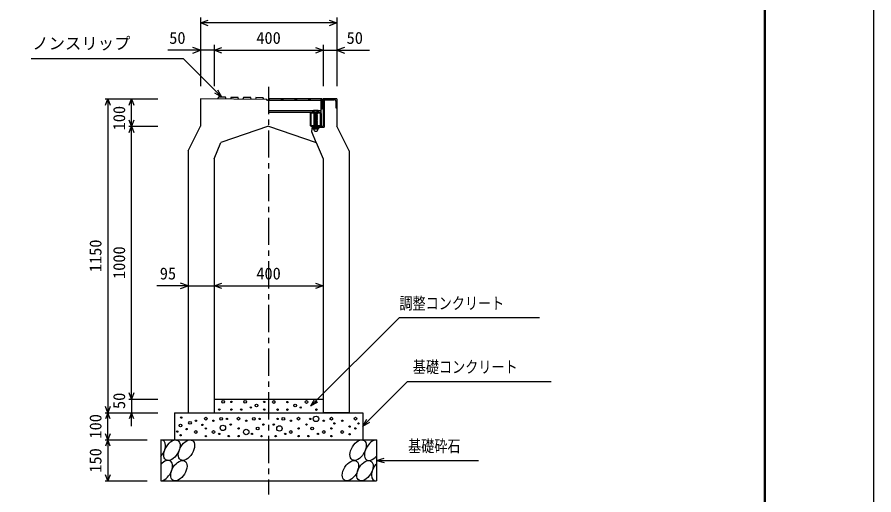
# Model space of a CAD drawing. Units: millimetres, scale not verified. Extents: x -16800 to 16800, y -5940 to 5940.
# Drawn here: x 13660 to 16800, y 2129 to 3880 of the extents above; entities that cross this region are included whole.
import ezdxf
from ezdxf.enums import TextEntityAlignment as Align

# ---------------------------------------------------------------- set-up
doc = ezdxf.new("R2010")
doc.units = ezdxf.units.MM
doc.header["$LTSCALE"] = 20
doc.linetypes.add('CHAIN1', pattern=[8, 5, -1, 1, -1])
doc.linetypes.add('DOTTED', pattern=[1.75, 0.25, -1.5])
for name, color, linetype, lineweight in [('0-0_DIM', 7, 'Continuous', 25), ('0-1_Defpoints', 5, 'Continuous', 25), ('0-2_HATCH', 6, 'Continuous', 25), ('0-5_OUTLINE', 3, 'Continuous', 25), ('0-7_WAKU', 3, 'Continuous', 25), ('0-A__0-5_D-BMK', 6, 'Continuous', 25)]:
    doc.layers.add(name, color=color, linetype=linetype, lineweight=lineweight)
doc.styles.add('ＭＳ ゴシック', font='')
doc.styles.get('ＭＳ ゴシック').set_extended_font_data('MS Gothic')

msp = doc.modelspace()

# ---------------------------------------------------------------- linework, layer by layer
at = {"layer": '0-0_DIM'}
for p, q in [((14331.78, 3878.57), (14331.78, 3626.83)), ((14831.78, 3878.57), (14831.78, 3626.83)), ((14831.78, 3858.57), (14331.78, 3858.57)), ((14381.78, 3778.57), (14381.78, 3626.83)), ((14781.78, 3778.57), (14781.78, 3626.83)), ((14331.78, 3758.57), (14212.12, 3758.57)), ((14381.78, 3758.57), (14331.78, 3758.57)), ((14381.78, 3758.57), (14781.78, 3758.57)), ((14781.78, 3758.57), (14831.78, 3758.57)), ((14831.78, 3758.57), (14951.45, 3758.57)), ((13711.73, 3728.31), (14268.62, 3728.31)), ((14410.83, 3586.09), (14268.62, 3728.31)), ((14410.83, 3586.09), (14395.83, 3612.07)), ((13982.58, 3579.86), (14175.91, 3579.86)), ((13992.58, 3579.86), (13992.58, 2429.86)), ((14079.25, 3479.86), (14079.25, 3579.86)), ((14410.83, 3586.09), (14384.85, 3601.09)), ((14069.25, 3479.86), (14175.91, 3479.86)), ((14079.25, 2479.86), (14079.25, 3479.86)), ((14286.78, 2894.86), (14172.26, 2894.86)), ((14286.78, 2894.86), (14381.78, 2894.86)), ((14381.78, 2894.86), (14781.78, 2894.86)), ((15090.44, 2543.52), (14926.78, 2379.86)), ((15090.44, 2543.52), (15617.51, 2543.52)), ((14736.78, 2454.86), (14751.78, 2480.84)), ((14069.25, 2479.86), (14175.91, 2479.86)), ((14079.25, 2479.86), (14079.25, 2429.86)), ((14736.78, 2454.86), (14762.76, 2469.86)), ((13982.58, 2429.86), (14175.91, 2429.86)), ((13992.58, 2329.86), (13992.58, 2429.86)), ((14079.25, 2379.86), (14079.25, 2429.86)), ((14926.78, 2379.86), (14941.78, 2405.84)), ((14926.78, 2379.86), (14952.76, 2394.86)), ((13982.58, 2329.86), (14136.78, 2329.86)), ((13992.58, 2329.86), (13992.58, 2179.86)), ((14976.78, 2254.86), (15005.76, 2262.63)), ((14976.78, 2254.86), (15350.68, 2254.86)), ((14976.78, 2254.86), (15005.76, 2247.1)), ((13982.58, 2179.86), (14136.78, 2179.86))]:
    msp.add_line(p, q, dxfattribs=at)
at = {"layer": '0-0_DIM', "linetype": 'CHAIN1'}
msp.add_line((14581.78, 3624.66), (14581.78, 2129.86), dxfattribs=at)
at = {"layer": '0-0_DIM'}
for points in [[(14360.01, 3848.31), (14331.82, 3858.57), (14360.01, 3868.83)], [(14803.63, 3868.83), (14831.82, 3858.57), (14803.63, 3848.31)], [(14303.59, 3748.31), (14331.78, 3758.57), (14303.59, 3768.83)], [(14409.97, 3748.31), (14381.78, 3758.57), (14409.97, 3768.83)], [(14753.67, 3768.83), (14781.86, 3758.57), (14753.67, 3748.31)], [(14859.9, 3768.83), (14831.71, 3758.57), (14859.9, 3748.31)], [(13984.37, 3557.31), (13992.58, 3579.86), (14000.79, 3557.31)], [(14071.04, 3557.31), (14079.25, 3579.86), (14087.46, 3557.31)], [(14087.46, 3502.42), (14079.25, 3479.86), (14071.04, 3502.42)], [(14071.04, 3457.31), (14079.25, 3479.86), (14087.46, 3457.31)], [(14258.59, 2884.6), (14286.78, 2894.86), (14258.59, 2905.12)], [(14409.97, 2884.6), (14381.78, 2894.86), (14409.97, 2905.12)], [(14753.59, 2905.12), (14781.78, 2894.86), (14753.59, 2884.6)], [(14736.78, 2454.86), (15061.25, 2779.33), (15574.8, 2779.33)], [(14087.46, 2502.42), (14079.25, 2479.86), (14071.04, 2502.42)], [(14000.79, 2452.42), (13992.58, 2429.86), (13984.37, 2452.42)], [(14000.79, 2407.31), (13992.58, 2429.86), (13984.37, 2407.31)], [(14087.46, 2407.31), (14079.25, 2429.86), (14071.04, 2407.31)], [(14000.79, 2352.42), (13992.58, 2329.86), (13984.37, 2352.42)], [(14000.79, 2307.31), (13992.58, 2329.86), (13984.37, 2307.31)], [(14000.79, 2202.42), (13992.58, 2179.86), (13984.37, 2202.42)]]:
    msp.add_lwpolyline(points, dxfattribs=at)
at = {"layer": '0-1_Defpoints'}
msp.add_lwpolyline([(0, -5940), (16800, -5940), (16800, 5940), (0, 5940)], close=True, dxfattribs=at)
at = {"layer": '0-2_HATCH'}
for p, q in [((14425.78, 3579.44), (14424.28, 3585.96)), ((14471.78, 3578.97), (14470.28, 3585.49)), ((14517.78, 3578.5), (14516.28, 3585.02)), ((14563.78, 3578.04), (14562.28, 3584.56)), ((14781.76, 3579.86), (14781.76, 3479.86)), ((14784.96, 3576.69), (14822.72, 3577.07)), ((14784.96, 3576.69), (14784.96, 3476.66)), ((14828.58, 3571.27), (14828.58, 3547.33)), ((14828.58, 3547.33), (14831.78, 3547.36)), ((14739.76, 3459.86), (14742.76, 3479.86)), ((14756.57, 3419.86), (14739.76, 3459.86)), ((14742.28, 3476.66), (14784.96, 3476.66)), ((14742.76, 3479.86), (14781.76, 3479.86))]:
    msp.add_line(p, q, dxfattribs=at)
for points in [[(14424.33, 3585.96), (14397.33, 3586.23), (14395.78, 3579.75)], [(14470.33, 3585.49), (14443.33, 3585.76), (14441.78, 3579.28)], [(14516.33, 3585.02), (14489.33, 3585.29), (14487.78, 3578.81)], [(14562.33, 3584.56), (14535.33, 3584.83), (14533.78, 3578.35)]]:
    msp.add_lwpolyline(points, dxfattribs=at)
for centre, radius in [((14415.3, 2469.17), 5), ((14445.75, 2469.17), 2.5), ((14495.66, 2469.17), 5), ((14516.69, 2449.04), 2.5), ((14537.71, 2456.04), 5), ((14565.75, 2469.17), 2.5), ((14600.92, 2468.89), 5), ((14650.82, 2468.89), 2.5), ((14678.86, 2455.76), 5), ((14699.89, 2448.76), 2.5), ((14720.92, 2468.89), 5), ((14757.14, 2468.89), 2.5), ((14401.28, 2441.16), 2.5), ((14445.75, 2441.16), 2.5), ((14481.64, 2441.16), 2.5), ((14565.75, 2441.16), 2.5), ((14614.94, 2440.88), 2.5), ((14650.82, 2440.88), 2.5), ((14757.14, 2440.88), 2.5), ((14259.41, 2383.17), 5), ((14261.86, 2411.69), 2.5), ((14293.9, 2392.42), 5), ((14315.47, 2400.04), 2.5), ((14339.33, 2385.12), 2.5), ((14351.75, 2407.92), 5), ((14379.79, 2400.04), 2.5), ((14407.82, 2407.04), 5), ((14428.86, 2407.04), 2.5), ((14442.87, 2386.03), 2.5), ((14471.75, 2407.92), 5), ((14499.79, 2400.04), 2.5), ((14527.82, 2407.04), 5), ((14548.86, 2407.04), 2.5), ((14562.87, 2386.03), 2.5), ((14600.69, 2386.03), 2.5), ((14614.71, 2407.04), 2.5), ((14635.74, 2407.04), 5), ((14663.78, 2400.04), 2.5), ((14691.82, 2407.92), 5), ((14720.69, 2386.03), 2.5), ((14734.71, 2407.04), 2.5), ((14755.74, 2407.04), 10), ((14783.78, 2400.04), 2.5), ((14811.82, 2407.92), 5), ((14823.16, 2390.35), 2.5), ((14851.72, 2400.04), 2.5), ((14899.9, 2407.92), 5), ((14911.24, 2390.35), 2.5), ((14247, 2360.38), 2.5), ((14281.48, 2369.62), 2.5), ((14315.47, 2358.89), 5), ((14351.75, 2372.02), 2.5), ((14379.79, 2358.89), 5), ((14414.36, 2374.03), 10), ((14471.75, 2372.02), 2.5), ((14499.79, 2358.89), 10), ((14541.84, 2372.02), 5), ((14621.72, 2372.02), 10), ((14663.78, 2358.89), 5), ((14691.82, 2372.02), 2.5), ((14741.72, 2372.02), 5), ((14783.78, 2358.89), 5), ((14811.82, 2372.02), 2.5), ((14851.72, 2358.89), 5), ((14878.58, 2378.82), 2.5), ((14899.9, 2372.02), 2.5), ((14259.41, 2347.28), 2.5), ((14351.75, 2344.01), 2.5), ((14400.82, 2351.89), 2.5), ((14435.86, 2344.01), 2.5), ((14471.75, 2344.01), 2.5), ((14520.82, 2351.89), 2.5), ((14555.86, 2344.01), 2.5), ((14607.7, 2344.01), 2.5), ((14642.75, 2351.89), 2.5), ((14691.82, 2344.01), 2.5), ((14727.7, 2344.01), 2.5), ((14762.75, 2351.89), 2.5), ((14811.82, 2344.01), 2.5), ((14878.58, 2350.81), 2.5)]:
    msp.add_circle(centre, radius, dxfattribs=at)
msp.add_arc((14822.78, 3571.27), 5.8, 0, 90.57294, dxfattribs=at)
for centre, start_param, end_param in [((14174.42, 2292.34), 4.385593, 6.6745444), ((14962.92, 2292.34), 0.3357715, 4.4411806), ((14199.74, 2217.35), 3.5111464, 7.548991), ((14988.25, 2217.35), 1.2110787, 3.5658734)]:
    msp.add_ellipse(centre, major_axis=(21.81, 35.31), ratio=0.5792, start_param=start_param, end_param=end_param, dxfattribs=at)
for centre in [(14227.63, 2292.34), (14280.84, 2292.34), (14909.72, 2292.34), (14252.95, 2217.35), (14881.83, 2217.35), (14935.04, 2217.35)]:
    msp.add_ellipse(centre, major_axis=(21.81, 35.31), ratio=0.5792, dxfattribs=at)
at = {"layer": '0-5_OUTLINE'}
for p, q in [((14331.78, 3580.36), (14331.78, 3479.86)), ((14575.78, 3577.92), (14331.78, 3580.36)), ((14831.78, 3580.36), (14781.76, 3579.86)), ((14831.78, 3580.36), (14831.78, 3479.86)), ((14286.78, 3389.86), (14331.78, 3479.86)), ((14581.78, 3479.86), (14407, 3419.86)), ((14581.78, 3479.86), (14756.57, 3419.86)), ((14876.78, 3389.86), (14831.78, 3479.86)), ((14381.78, 3359.86), (14407, 3419.86)), ((14756.58, 3419.86), (14781.78, 3359.86)), ((14286.78, 3389.86), (14286.78, 2429.86)), ((14381.78, 3359.86), (14381.78, 2429.86)), ((14781.78, 3359.86), (14781.78, 2429.86)), ((14876.78, 3389.86), (14876.78, 2429.86)), ((14381.78, 2479.86), (14781.78, 2479.86)), ((14236.78, 2429.86), (14236.78, 2329.86)), ((14236.78, 2429.86), (14926.78, 2429.86)), ((14286.78, 2429.86), (14381.78, 2429.86)), ((14876.78, 2429.86), (14781.78, 2429.86)), ((14926.78, 2429.86), (14926.78, 2329.86)), ((14186.78, 2329.86), (14186.78, 2179.86)), ((14186.78, 2329.86), (14976.78, 2329.86)), ((14976.78, 2329.86), (14976.78, 2179.86)), ((14186.78, 2179.86), (14976.78, 2179.86))]:
    msp.add_line(p, q, dxfattribs=at)
msp.add_lwpolyline([(14581.78, 3574.66), (14577.28, 3574.66), (14575.78, 3577.92)], dxfattribs=at)
at = {"layer": '0-7_WAKU', "lineweight": 50}
msp.add_lwpolyline([(400, -5540), (16400, -5540), (16400, 5540), (400, 5540)], close=True, dxfattribs=at)
at = {"layer": '0-A__0-5_D-BMK'}
for p, q in [((14773.26, 3579.86), (14581.76, 3579.86)), ((14777.76, 3541.86), (14777.76, 3579.86)), ((14773.26, 3573.86), (14581.76, 3573.86)), ((14744.28, 3535.86), (14581.76, 3535.86)), ((14773.26, 3529.86), (14581.76, 3529.86)), ((14734.76, 3526.86), (14734.76, 3482.86)), ((14771.76, 3529.86), (14737.76, 3529.86)), ((14746.28, 3537.36), (14744.28, 3535.86)), ((14744.28, 3529.86), (14744.28, 3535.86)), ((14765.28, 3529.86), (14744.28, 3529.86)), ((14744.61, 3536.14), (14746.28, 3537.36)), ((14763.28, 3537.36), (14746.28, 3537.36)), ((14748.28, 3529.86), (14761.28, 3529.86)), ((14748.28, 3528.86), (14749.28, 3529.86)), ((14749.28, 3527.86), (14748.28, 3528.86)), ((14761.28, 3527.86), (14748.28, 3526.86)), ((14748.28, 3526.86), (14749.28, 3527.86)), ((14749.28, 3525.86), (14748.28, 3526.86)), ((14748.28, 3524.86), (14749.28, 3525.86)), ((14761.28, 3525.86), (14748.28, 3524.86)), ((14749.28, 3523.86), (14748.28, 3524.86)), ((14748.28, 3522.86), (14749.28, 3523.86)), ((14761.28, 3523.86), (14748.28, 3522.86)), ((14749.28, 3521.86), (14748.28, 3522.86)), ((14748.28, 3520.86), (14749.28, 3521.86)), ((14761.28, 3521.86), (14748.28, 3520.86)), ((14749.28, 3519.86), (14748.28, 3520.86)), ((14748.28, 3518.86), (14749.28, 3519.86)), ((14761.28, 3519.86), (14748.28, 3518.86)), ((14749.28, 3517.86), (14748.28, 3518.86)), ((14761.28, 3517.86), (14748.28, 3516.86)), ((14748.28, 3516.86), (14749.28, 3517.86)), ((14749.28, 3529.86), (14749.28, 3535.86)), ((14760.28, 3529.86), (14760.28, 3535.86)), ((14760.28, 3528.86), (14761.28, 3529.86)), ((14761.28, 3527.86), (14760.28, 3528.86)), ((14760.28, 3524.86), (14761.28, 3525.86)), ((14761.28, 3523.86), (14760.28, 3524.86)), ((14760.28, 3522.86), (14761.28, 3523.86)), ((14761.28, 3521.86), (14760.28, 3522.86)), ((14760.28, 3520.86), (14761.28, 3521.86)), ((14761.28, 3519.86), (14760.28, 3520.86)), ((14760.28, 3516.86), (14761.28, 3517.86)), ((14761.28, 3515.86), (14760.28, 3516.86)), ((14764.96, 3536.14), (14763.28, 3537.36)), ((14773.26, 3535.86), (14765.28, 3535.86)), ((14765.28, 3529.86), (14765.28, 3535.86)), ((14777.76, 3541.86), (14773.26, 3541.86)), ((14774.76, 3526.86), (14774.76, 3482.86)), ((14761.28, 3515.86), (14748.28, 3514.86)), ((14749.28, 3513.86), (14748.28, 3514.86)), ((14761.28, 3513.86), (14748.28, 3512.86)), ((14748.28, 3512.86), (14749.28, 3513.86)), ((14749.28, 3511.86), (14748.28, 3512.86)), ((14761.28, 3511.86), (14748.28, 3510.86)), ((14748.28, 3510.86), (14749.28, 3511.86)), ((14749.28, 3509.86), (14748.28, 3510.86)), ((14761.28, 3509.86), (14748.28, 3508.86)), ((14748.28, 3508.86), (14749.28, 3509.86)), ((14749.28, 3507.86), (14748.28, 3508.86)), ((14761.28, 3507.86), (14748.28, 3506.86)), ((14748.28, 3506.86), (14749.28, 3507.86)), ((14749.28, 3505.86), (14748.28, 3506.86)), ((14761.28, 3505.86), (14748.28, 3504.86)), ((14748.28, 3504.86), (14749.28, 3505.86)), ((14749.28, 3503.86), (14748.28, 3504.86)), ((14761.28, 3503.86), (14748.28, 3502.86)), ((14748.28, 3502.86), (14749.28, 3503.86)), ((14749.28, 3501.86), (14748.28, 3502.86)), ((14761.28, 3501.86), (14748.28, 3500.86)), ((14748.28, 3500.86), (14749.28, 3501.86)), ((14749.28, 3499.86), (14748.28, 3500.86)), ((14761.28, 3499.86), (14748.28, 3498.86)), ((14748.28, 3498.86), (14749.28, 3499.86)), ((14749.28, 3497.86), (14748.28, 3498.86)), ((14761.28, 3497.86), (14748.28, 3496.86)), ((14748.28, 3496.86), (14749.28, 3497.86)), ((14749.28, 3495.87), (14748.28, 3496.86)), ((14748.28, 3494.87), (14749.28, 3495.87)), ((14761.28, 3495.86), (14748.28, 3494.86)), ((14749.28, 3493.87), (14748.28, 3494.87)), ((14761.28, 3493.87), (14748.28, 3492.86)), ((14748.28, 3492.87), (14749.28, 3493.87)), ((14749.28, 3491.87), (14748.28, 3492.87)), ((14761.28, 3491.87), (14748.28, 3490.87)), ((14748.28, 3490.87), (14749.28, 3491.87)), ((14749.28, 3489.87), (14748.28, 3490.87)), ((14761.28, 3489.87), (14748.28, 3488.87)), ((14748.28, 3488.87), (14749.28, 3489.87)), ((14749.28, 3487.87), (14748.28, 3488.87)), ((14761.28, 3487.86), (14748.28, 3486.86)), ((14748.28, 3486.86), (14749.28, 3487.86)), ((14749.28, 3485.86), (14748.28, 3486.86)), ((14761.29, 3485.86), (14748.29, 3484.86)), ((14748.29, 3484.86), (14749.29, 3485.86)), ((14760.28, 3514.86), (14761.28, 3515.86)), ((14761.28, 3513.86), (14760.28, 3514.86)), ((14760.28, 3512.86), (14761.28, 3513.86)), ((14760.28, 3512.86), (14761.28, 3511.86)), ((14760.28, 3510.86), (14761.28, 3511.86)), ((14760.28, 3510.86), (14761.28, 3509.86)), ((14760.28, 3508.86), (14761.28, 3509.86)), ((14760.28, 3508.86), (14761.28, 3507.86)), ((14760.28, 3506.86), (14761.28, 3507.86)), ((14760.28, 3506.86), (14761.28, 3505.86)), ((14760.28, 3504.86), (14761.28, 3505.86)), ((14760.28, 3504.86), (14761.28, 3503.86)), ((14760.28, 3502.86), (14761.28, 3503.86)), ((14760.28, 3502.86), (14761.28, 3501.86)), ((14760.28, 3500.86), (14761.28, 3501.86)), ((14760.28, 3500.86), (14761.28, 3499.86)), ((14760.28, 3498.86), (14761.28, 3499.86)), ((14760.28, 3498.86), (14761.28, 3497.86)), ((14760.28, 3496.86), (14761.28, 3497.86)), ((14760.28, 3496.86), (14761.28, 3495.86)), ((14760.28, 3494.86), (14761.28, 3495.86)), ((14760.28, 3494.86), (14761.28, 3493.86)), ((14760.28, 3492.86), (14761.28, 3493.87)), ((14760.28, 3492.86), (14761.28, 3491.87)), ((14760.28, 3490.87), (14761.28, 3491.87)), ((14760.28, 3490.87), (14761.29, 3489.86)), ((14760.28, 3488.87), (14761.28, 3489.87)), ((14760.28, 3488.87), (14761.29, 3487.86)), ((14760.28, 3486.86), (14761.28, 3487.86)), ((14760.29, 3486.86), (14761.29, 3485.86)), ((14760.29, 3484.86), (14761.29, 3485.86)), ((14737.76, 3479.86), (14771.76, 3479.86)), ((14745.44, 3476.66), (14744.58, 3476.01)), ((14744.58, 3476.01), (14744.58, 3470.83)), ((14746.27, 3469.86), (14744.58, 3470.83)), ((14764.12, 3476.66), (14745.44, 3476.66)), ((14746.27, 3469.54), (14746.27, 3469.86)), ((14763.3, 3469.86), (14746.27, 3469.86)), ((14763.3, 3469.54), (14746.27, 3469.54)), ((14749.29, 3483.86), (14748.29, 3484.86)), ((14761.29, 3483.86), (14748.29, 3482.86)), ((14748.29, 3482.86), (14749.29, 3483.86)), ((14749.29, 3481.86), (14748.29, 3482.86)), ((14748.29, 3480.86), (14749.29, 3481.86)), ((14749.29, 3479.86), (14748.29, 3480.86)), ((14748.29, 3478.86), (14749.29, 3479.86)), ((14749.29, 3477.86), (14748.29, 3478.86)), ((14748.3, 3476.85), (14749.3, 3477.85)), ((14748.49, 3476.66), (14748.3, 3476.85)), ((14749.68, 3476.02), (14749.68, 3470.83)), ((14759.89, 3476.01), (14759.89, 3470.83)), ((14760.29, 3484.86), (14761.29, 3483.86)), ((14760.29, 3482.86), (14761.29, 3483.86)), ((14760.29, 3482.86), (14761.29, 3481.86)), ((14760.29, 3480.86), (14761.29, 3481.86)), ((14760.29, 3480.86), (14761.29, 3479.86)), ((14760.29, 3478.86), (14761.29, 3479.86)), ((14760.29, 3478.86), (14761.3, 3477.85)), ((14760.3, 3476.85), (14761.3, 3477.85)), ((14760.3, 3476.85), (14760.49, 3476.66)), ((14763.3, 3469.86), (14764.99, 3470.83)), ((14763.3, 3469.54), (14763.3, 3469.86)), ((14764.12, 3476.66), (14764.99, 3476.01)), ((14764.99, 3476.01), (14764.99, 3470.83))]:
    msp.add_line(p, q, dxfattribs=at)
at = {"layer": '0-A__0-5_D-BMK', "linetype": 'DOTTED'}
for p, q in [((14761.28, 3529.86), (14748.28, 3528.86)), ((14761.29, 3481.86), (14748.29, 3480.86)), ((14761.29, 3479.86), (14748.29, 3478.86)), ((14761.3, 3477.85), (14748.3, 3476.85)), ((14748.49, 3476.66), (14760.49, 3476.66))]:
    msp.add_line(p, q, dxfattribs=at)
at = {"layer": '0-A__0-5_D-BMK'}
for points in [[(14777.76, 3579.86), (14773.26, 3579.86), (14773.26, 3529.86)], [(14748.28, 3514.86), (14749.28, 3515.86), (14748.28, 3516.86)], [(14761.28, 3525.86), (14760.28, 3526.86), (14761.28, 3527.86)], [(14761.28, 3517.86), (14760.28, 3518.86), (14761.28, 3519.86)]]:
    msp.add_lwpolyline(points, dxfattribs=at)
msp.add_lwpolyline([(14737.06, 3527.56), (14737.06, 3482.16), (14772.46, 3482.16), (14772.46, 3527.56)], close=True, dxfattribs=at)
for centre in [(14631.76, 3576.86), (14681.76, 3576.86), (14731.76, 3576.86)]:
    msp.add_circle(centre, 3, dxfattribs=at)
for centre, radius, start, end in [((14581.76, 3576.86), 3, 270, 90), ((14737.76, 3526.86), 3, 90, 180), ((14746.78, 3533.24), 3.62, 46.39563, 133.60437), ((14754.78, 3521.24), 15.62, 69.39075, 110.60925), ((14762.78, 3533.24), 3.62, 46.39563, 133.60437), ((14771.76, 3526.86), 3, 0, 90), ((14737.76, 3482.86), 3, 180, 270), ((14747.13, 3471.32), 5.35, 61.49832, 118.50684), ((14747.13, 3475.53), 5.35, 241.49843, 298.50089), ((14754.78, 3469.54), 8.19, 180, 359.99995), ((14754.78, 3456.25), 20.42, 75.52621, 104.47362), ((14754.78, 3490.6), 20.42, 255.52638, 284.47374), ((14762.44, 3471.32), 5.35, 61.49231, 118.50169), ((14762.44, 3475.53), 5.35, 241.49989, 298.5), ((14771.76, 3482.86), 3, 270, 0)]:
    msp.add_arc(centre, radius, start, end, dxfattribs=at)

# ---------------------------------------------------------------- texts
at = {"layer": '0-0_DIM', "style": 'ＭＳ ゴシック'}
for s, p in [('ノンスリップ', (13715.58, 3748.49)), ('50', (14217.6, 3768.57)), ('400', (14536.78, 3768.57)), ('50', (14867.7, 3768.57)), ('95', (14183.11, 2904.86)), ('400', (14536.78, 2904.86))]:
    msp.add_text(s, height=43.99, dxfattribs=at).set_placement(p, align=Align.BOTTOM_LEFT)
for s, p in [('100', (14069.25, 3464.61)), ('1150', (13982.58, 2944.86)), ('1000', (14069.25, 2919.86)), ('50', (14069.25, 2443.19)), ('100', (13982.58, 2334.86)), ('150', (13982.58, 2209.86))]:
    msp.add_text(s, height=43.99, rotation=90, dxfattribs=at).set_placement(p, align=Align.BOTTOM_LEFT)
at = {"layer": '0-0_DIM', "style": 'ＭＳ ゴシック', "width": 0.8}
for s, p in [('調整コンクリート', (15061.25, 2795.75)), ('基礎コンクリート', (15110.44, 2562.25)), ('基礎砕石', (15093.1, 2272.04))]:
    msp.add_text(s, height=43.99, dxfattribs=at).set_placement(p, align=Align.BOTTOM_LEFT)

doc.saveas('drawing.dxf')
